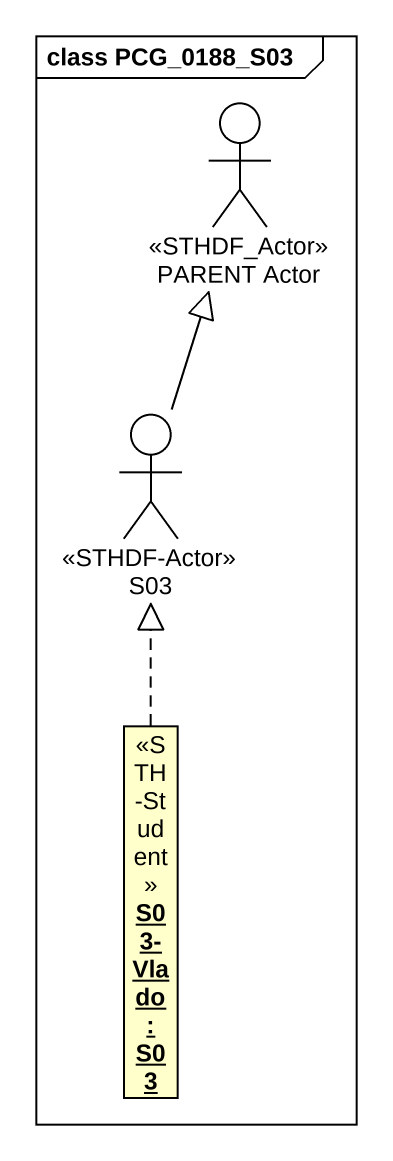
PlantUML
@startuml
mainframe class PCG_0188_S03
allowmixing
hide circle
hide empty members
actor "PARENT Actor" as PARENT_Actor <<STHDF_Actor>>
actor S03 <<STHDF-Actor>>
object "S03-Vlado : S03" as S03_Vlado <<STH-Student>>
S03 -up-|> PARENT_Actor
S03_Vlado .up.|> S03
@enduml
